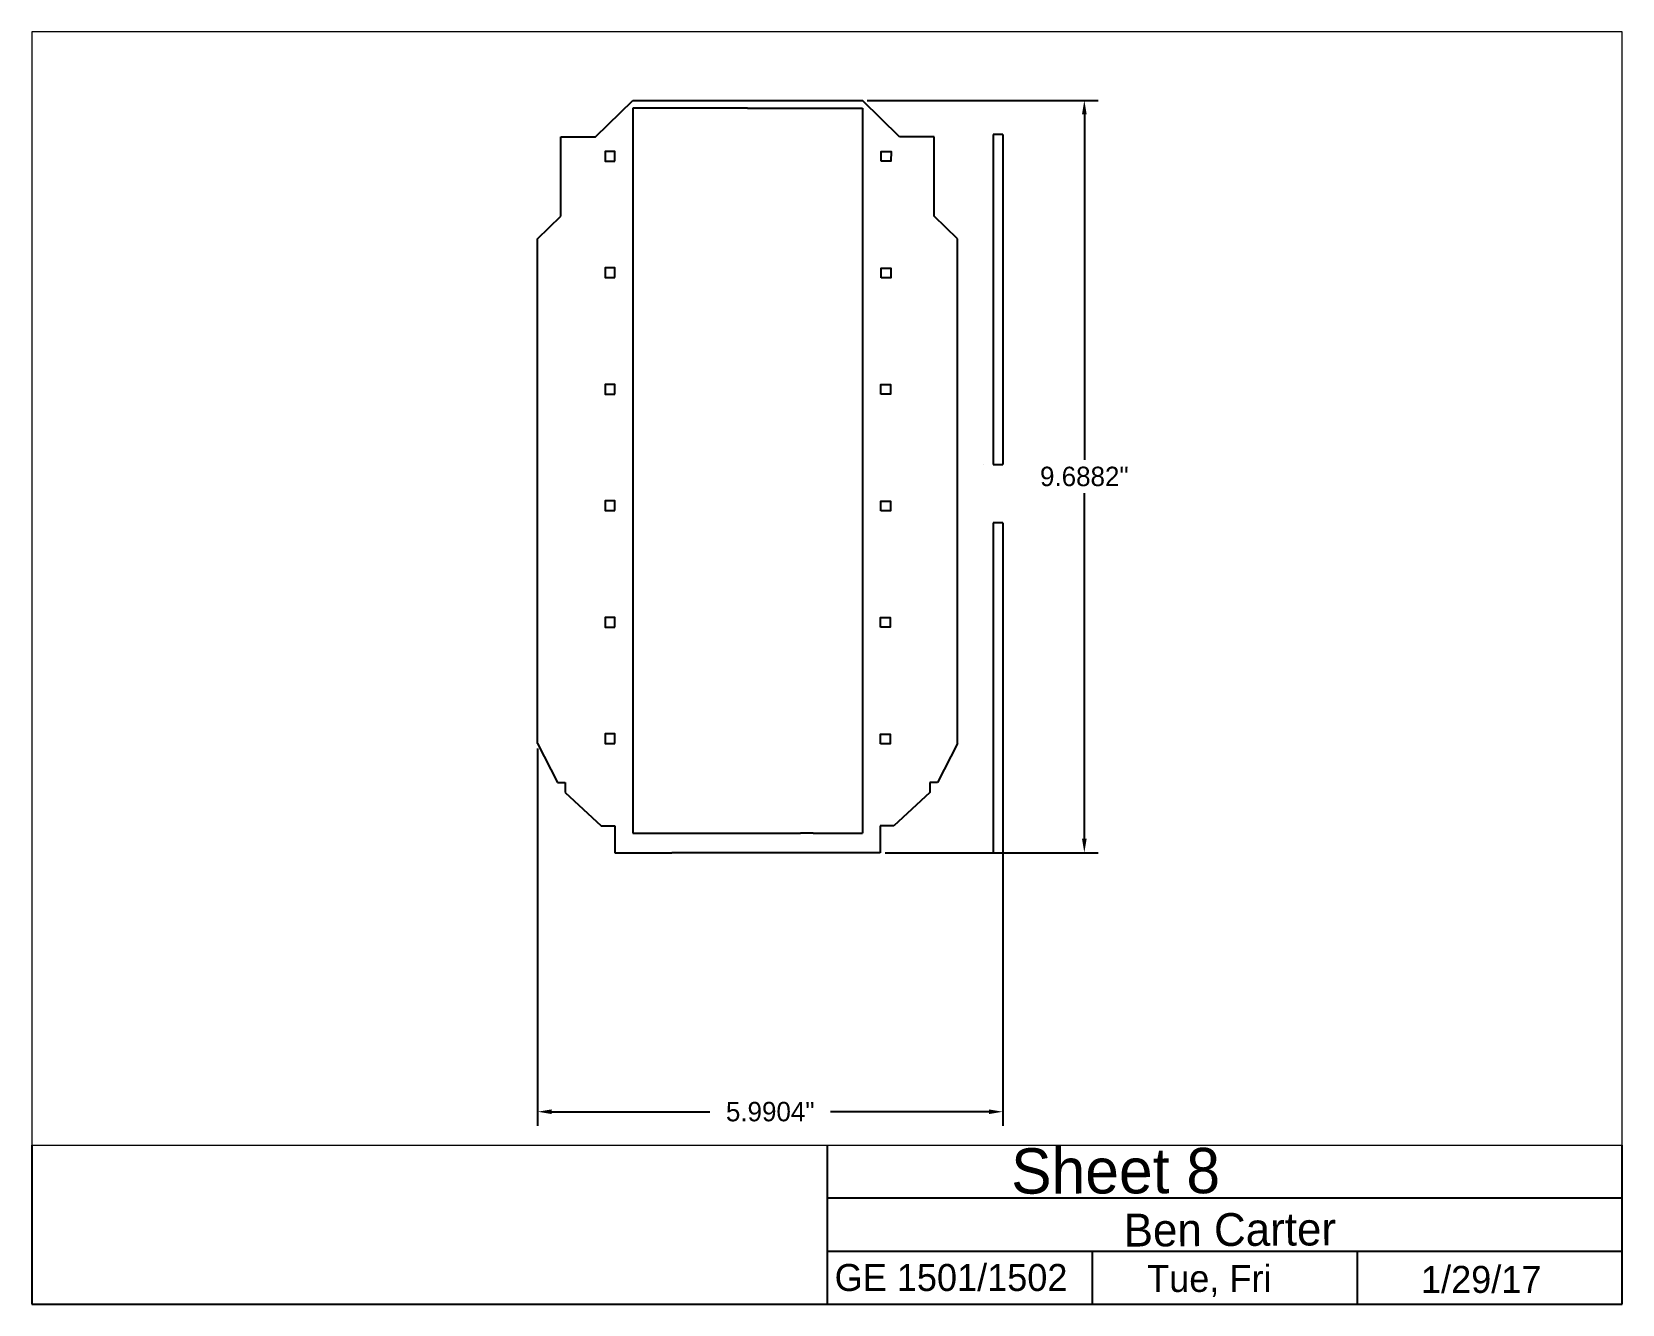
# Paper-space layout 'Layout8-Layout1' of a CAD drawing. Extents: x 0 to 10, y 0 to 8.
# The model-space entities are those that its viewports show. They can reach past a viewport. Long polylines and large blocks are cut down to what shows.
import ezdxf

# ---------------------------------------------------------------- set-up
doc = ezdxf.new("R2010")
doc.units = 0
doc.header["$MEASUREMENT"] = 0
doc.layers.get('0').update_dxf_attribs({"linetype": 'CONTINUOUS'})
doc.layers.get('Defpoints').update_dxf_attribs({"linetype": 'CONTINUOUS'})
doc.layers.add('CUT', color=1, linetype='CONTINUOUS')
doc.layers.add('Dims', color=210, linetype='CONTINUOUS')
doc.dimstyles.get("Standard").update_dxf_attribs({"dimtxt": 0.25, "dimasz": 0.18, "dimexe": 0.18, "dimexo": 0.0625, "dimgap": 0.09, "dimtad": 0, "dimtih": 1, "dimtoh": 1, "dimdec": 4, "dimzin": 0, "dimdsep": 46, "dimlunit": 3, "dimtxsty": 'Standard', "dimcen": 0.09, "dimadec": 0, "dimazin": 0, "dimtfac": 1, "dimtdec": 4, "dimtofl": 0, "dimtmove": 0, "dimatfit": 3, "dimfxl": 1, "dimtolj": 1, "dimtzin": 0, "dimarcsym": 0})

# ---------------------------------------------------------------- blocks, each defined once
blk = doc.blocks.new('*U60')
at = {"linetype": 'Continuous'}
blk.add_lwpolyline([(1.058, 0), (1.183, 0), (1.183, 0.125), (1.058, 0.125)], close=True, dxfattribs=at)
blk = doc.blocks.new('*U61')
at = {"layer": 'CUT', "color": 0, "linetype": 'ByBlock', "lineweight": -2, "transparency": 16777216}
for p in [(0.098, 2.759), (1.598, 2.759), (3.098, 2.759), (4.598, 2.759), (6.098, 2.759), (7.598, 2.759)]:
    blk.add_blockref('*U60', p, dxfattribs=at)
blk = doc.blocks.new('*U62')
at = {"linetype": 'Continuous'}
blk.add_lwpolyline([(1.058, 0), (1.183, 0), (1.183, 0.125), (1.058, 0.125)], close=True, dxfattribs=at)
blk = doc.blocks.new('*U63')
at = {"layer": 'CUT', "color": 0, "linetype": 'ByBlock', "lineweight": -2, "transparency": 16777216}
for p in [(0.098, 2.759), (1.598, 2.759), (3.098, 2.759), (4.598, 2.759), (6.098, 2.759), (7.598, 2.759)]:
    blk.add_blockref('*U62', p, dxfattribs=at)
blk = doc.blocks.new('*D109')
at = {"layer": 'Defpoints', "color": 0, "linetype": 'Continuous', "transparency": 16777216}
for p in [(20.588, 51.156), (26.579, 51.156), (26.579, 46.415)]:
    blk.add_point(p, dxfattribs=at)
at = {"layer": 'Dims', "color": 0, "linetype": 'Continuous', "lineweight": -2, "transparency": 16777216}
for p, q in [((20.588, 51.094), (20.588, 46.235)), ((26.579, 51.094), (26.579, 46.235)), ((20.768, 46.415), (22.806, 46.415)), ((26.399, 46.415), (24.361, 46.415))]:
    blk.add_line(p, q, dxfattribs=at)
at = {"layer": 'Dims', "color": 0, "linetype": 'Continuous', "transparency": 16777216}
for points in [[(20.768, 46.445), (20.768, 46.385), (20.588, 46.415)], [(26.399, 46.445), (26.399, 46.385), (26.579, 46.415)]]:
    blk.add_solid(points, dxfattribs=at)
at = {"layer": 'Dims', "color": 0, "linetype": 'Continuous', "transparency": 16777216, "insert": (23.583, 46.415), "char_height": 0.25, "attachment_point": 5}
blk.add_mtext('\\A1;5.9904"', dxfattribs=at)
blk = doc.blocks.new('*D113')
at = {"layer": 'Defpoints', "color": 0, "linetype": 'Continuous', "transparency": 16777216}
for p in [(24.77, 59.438), (25, 49.75), (27.628, 49.75)]:
    blk.add_point(p, dxfattribs=at)
at = {"layer": 'Dims', "color": 0, "linetype": 'Continuous', "lineweight": -2, "transparency": 16777216}
for p, q in [((24.832, 59.438), (27.808, 59.438)), ((27.628, 59.258), (27.628, 54.809)), ((27.628, 49.93), (27.628, 54.379)), ((25.063, 49.75), (27.808, 49.75))]:
    blk.add_line(p, q, dxfattribs=at)
at = {"layer": 'Dims', "color": 0, "linetype": 'Continuous', "transparency": 16777216}
for points in [[(27.598, 59.258), (27.658, 59.258), (27.628, 59.438)], [(27.598, 49.93), (27.658, 49.93), (27.628, 49.75)]]:
    blk.add_solid(points, dxfattribs=at)
at = {"layer": 'Dims', "color": 0, "linetype": 'Continuous', "transparency": 16777216, "insert": (27.628, 54.594), "char_height": 0.25, "attachment_point": 5}
blk.add_mtext('\\A1;9.6882"', dxfattribs=at)

msp = doc.modelspace()

# ---------------------------------------------------------------- linework, layer by layer
at = {"layer": 'CUT', "linetype": 'Continuous'}
for p, q in [((21.33474, 58.96949), (21.81185, 59.43817)), ((21.81185, 59.43817), (24.76987, 59.43817)), ((25.24697, 58.96949), (24.76987, 59.43817)), ((23.29086, 59.33817), (21.81185, 59.33817)), ((21.81185, 59.33817), (21.81185, 54.40476)), ((23.29086, 59.33817), (24.76987, 59.33817)), ((24.76987, 59.33817), (24.76987, 54.40476)), ((26.57863, 59), (26.45363, 59)), ((26.45363, 59), (26.45363, 54.75)), ((26.57863, 59), (26.57863, 54.75)), ((20.88852, 57.94793), (20.88852, 58.96949)), ((20.88852, 58.96949), (21.33474, 58.96949)), ((25.6932, 58.96949), (25.24697, 58.96949)), ((25.6932, 57.94793), (25.6932, 58.96949)), ((20.58822, 57.65325), (20.88852, 57.94793)), ((25.99349, 57.65325), (25.6932, 57.94793)), ((20.58822, 51.15627), (20.58822, 57.65325)), ((25.99349, 51.15627), (25.99349, 57.65325)), ((26.32863, 54.75), (26.32863, 54.75)), ((26.45363, 54.75), (26.57863, 54.75)), ((21.81185, 54.40476), (21.81185, 50)), ((24.76987, 54.40476), (24.76987, 50)), ((26.57863, 54), (26.45363, 54)), ((26.45363, 54), (26.45363, 49.75)), ((26.57863, 54), (26.57863, 49.75)), ((20.58822, 51.15627), (20.84361, 50.65391)), ((25.99349, 51.15627), (25.7381, 50.65391)), ((20.84361, 50.65391), (20.94184, 50.65391)), ((20.94184, 50.65391), (20.94184, 50.52762)), ((25.7381, 50.65391), (25.63988, 50.65391)), ((25.63988, 50.65391), (25.63988, 50.52762)), ((20.94184, 50.52762), (21.40771, 50.09823)), ((25.63988, 50.52762), (25.174, 50.09823)), ((21.40771, 50.09823), (21.58171, 50.09823)), ((21.58171, 50.09823), (21.58171, 49.75)), ((21.81185, 50), (22.31407, 50.00126)), ((22.31407, 50.00126), (23.97086, 50)), ((24.13519, 50), (23.97086, 50)), ((24.13519, 50), (24.76987, 50)), ((25.174, 50.09823), (25, 50.09823)), ((25, 50.09823), (25, 49.75)), ((21.58171, 49.75), (22.31407, 49.75)), ((23.97086, 49.75), (22.31407, 49.75)), ((24.13519, 49.75), (23.97086, 49.75)), ((25, 49.75), (24.13519, 49.75)), ((26.45363, 49.75), (26.57863, 49.75))]:
    msp.add_line(p, q, dxfattribs=at)

# ---------------------------------------------------------------- block references
at = {"layer": 'CUT', "linetype": 'Continuous', "rotation": 89.99999999999999}
msp.add_blockref('*U61', (24.34086, 50), dxfattribs=at)
at = {"layer": 'CUT', "linetype": 'Continuous', "xscale": -1, "rotation": 269.9119772672154}
msp.add_blockref('*U63', (22.24086, 50.00161), dxfattribs=at)

# ---------------------------------------------------------------- dimensions: what is measured, and where the dimension line sits
at = {"layer": 'Dims', "linetype": 'Continuous'}
dim = msp.add_linear_dim(base=(27.62811, 49.75), p1=(24.76987, 59.43817), p2=(25, 49.75), angle=90, dimstyle='Standard', dxfattribs=at)
dim.commit()
dim.dimension.update_dxf_attribs({"geometry": '*D113', "text_midpoint": (27.62811, 54.59409)})
dim = msp.add_linear_dim(base=(26.57863, 46.41482), p1=(20.58822, 51.15627), p2=(26.57863, 51.15627), dimstyle='Standard', dxfattribs=at)
dim.commit()
dim.dimension.update_dxf_attribs({"geometry": '*D109', "text_midpoint": (23.58343, 46.41482)})

psp = doc.layouts.new('Layout8-Layout1')

# ---------------------------------------------------------------- linework, layer by layer
for p, q in [((0, 1), (0, 0)), ((5, 1), (5, 0)), ((10, 0), (10, 1)), ((10, 0.667), (5, 0.667)), ((5, 0.333), (10, 0.333)), ((6.667, 0.333), (6.667, 0)), ((8.333, 0.333), (8.333, 0)), ((0, 0), (5, 0)), ((5, 0), (10, 0))]:
    psp.add_line(p, q)

# ---------------------------------------------------------------- texts
for s, height, rotation, p in [('Sheet 8', 0.285, 0.1287, (6.158, 0.695)), ('Ben Carter', 0.2065, 0.3496, (6.866, 0.362))]:
    psp.add_text(s, height=height, rotation=rotation).set_placement(p)
for s, height, p in [('GE 1501/1502', 0.16973, (5.048, 0.083)), ('Tue, Fri', 0.1697, (7.013, 0.077)), ('1/29/17', 0.1697, (8.735, 0.071))]:
    psp.add_text(s, height=height).set_placement(p)

# ---------------------------------------------------------------- viewports
at = {"layer": '0'}
psp.add_viewport(center=(5, 4.5), size=(10, 7), view_center_point=(24.31416, 53.15277), view_height=14.3359639, dxfattribs=at)

doc.saveas('drawing.dxf')
